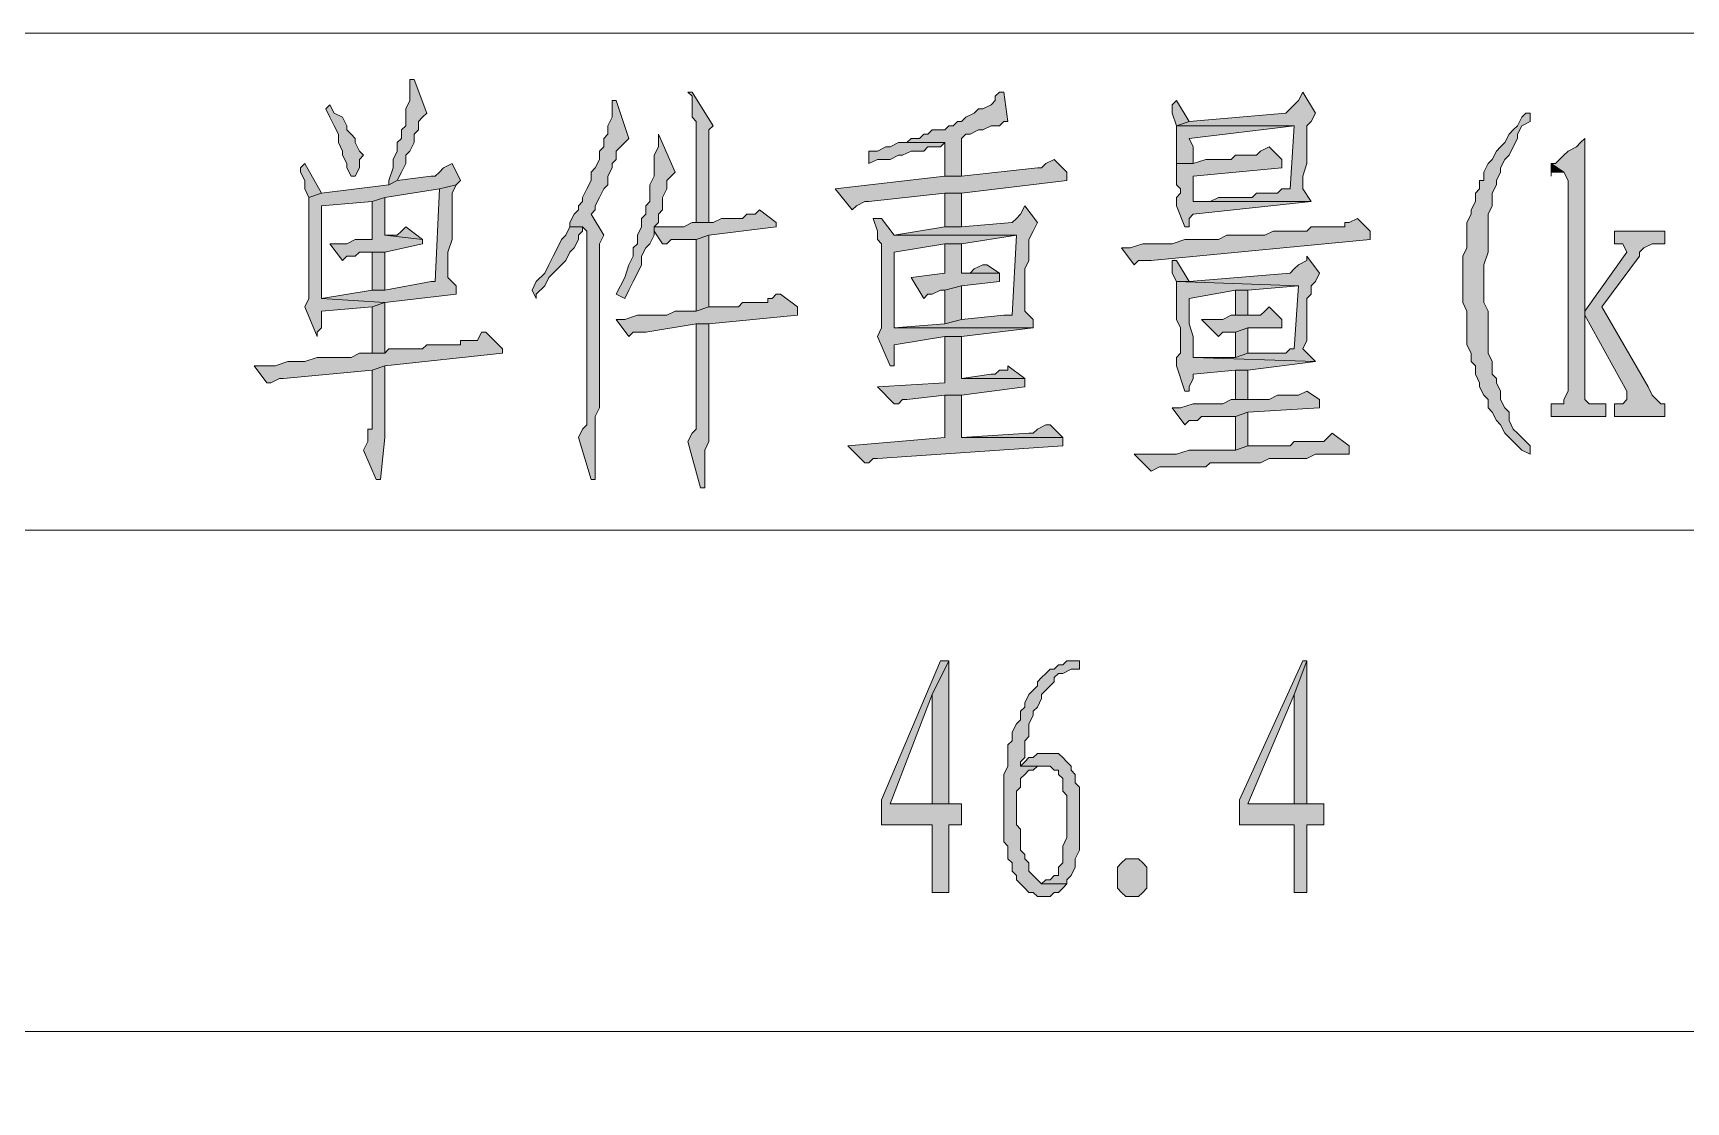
# Model space of a CAD drawing. Header units: millimetres. Extents: x 24 to 410, y 10 to 282.
# Drawn here: x 340.13 to 356.74, y 123.79 to 134.54 of the extents above; entities that cross this region are included whole.
import ezdxf

# ---------------------------------------------------------------- set-up
doc = ezdxf.new("R2010")
doc.units = ezdxf.units.MM

msp = doc.modelspace()

# ---------------------------------------------------------------- hatches: boundary and pattern name
h = msp.add_hatch(color=7)
h.dxf.hatch_style = 2
h.paths.add_polyline_path([(343.958333, 134.069667), (343.916, 134.069667), (343.916, 134.027333), (343.916, 133.858), (343.873667, 133.773333), (343.873667, 133.604), (343.831333, 133.561667), (343.831333, 133.477), (343.789, 133.434667), (343.789, 133.35), (343.746667, 133.265333), (343.746667, 133.180667), (343.704333, 133.053667), (343.704333, 133.011333), (343.789, 133.053667), (343.831333, 133.138333), (343.873667, 133.223), (343.873667, 133.307667), (343.916, 133.35), (343.958333, 133.434667), (343.958333, 133.519333), (344.000667, 133.561667), (344.000667, 133.646333), (344.043, 133.688667), (344.085333, 133.731)])
h = msp.add_hatch(color=7)
h.dxf.hatch_style = 2
h.paths.add_polyline_path([(346.752333, 133.942667), (346.71, 133.942667), (346.752333, 133.900333), (346.752333, 133.688667), (346.794667, 133.646333), (346.794667, 132.630333), (346.921667, 132.630333), (346.921667, 132.926667), (346.921667, 133.011333), (346.921667, 133.561667), (346.964, 133.604)])
h = msp.add_hatch(color=7)
h.dxf.hatch_style = 2
h.paths.add_polyline_path([(349.885, 133.942667), (349.842667, 133.942667), (349.800333, 133.900333), (349.800333, 133.858), (349.758, 133.815667), (349.673333, 133.773333), (349.631, 133.773333), (349.588667, 133.731), (349.504, 133.688667), (349.461667, 133.646333), (349.419333, 133.646333), (349.377, 133.604), (349.334667, 133.604), (349.292333, 133.561667), (349.165333, 133.561667), (349.123, 133.519333), (349.080667, 133.519333), (349.038333, 133.477), (348.953667, 133.477), (348.911333, 133.434667), (349.292333, 133.434667), (349.292333, 133.096), (349.461667, 133.096), (349.461667, 133.477), (349.504, 133.519333), (349.546333, 133.519333), (349.631, 133.561667), (349.673333, 133.561667), (349.758, 133.604), (349.842667, 133.604), (349.885, 133.646333), (349.927333, 133.646333)])
h = msp.add_hatch(color=7)
h.dxf.hatch_style = 2
h.paths.add_polyline_path([(352.890667, 133.942667), (352.848333, 133.858), (352.806, 133.815667), (352.763667, 133.773333), (352.721333, 133.731), (351.747667, 133.646333), (351.620667, 133.604), (352.806, 133.604), (352.763667, 132.969), (352.679, 132.969), (352.636667, 132.926667), (352.425, 132.926667), (352.382667, 132.884333), (352.044, 132.884333), (351.959333, 132.842), (351.79, 132.842), (352.975333, 132.842), (352.890667, 132.969), (352.890667, 133.096), (352.933, 133.223), (352.933, 133.604), (352.975333, 133.646333), (353.017667, 133.731)])
h = msp.add_hatch(color=7)
h.dxf.hatch_style = 2
h.paths.add_polyline_path([(343.111667, 133.815667), (343.069333, 133.773333), (343.111667, 133.688667), (343.154, 133.604), (343.196333, 133.519333), (343.196333, 133.434667), (343.238667, 133.35), (343.238667, 133.307667), (343.281, 133.223), (343.281, 133.180667), (343.323333, 133.096), (343.365667, 133.096), (343.408, 133.180667), (343.408, 133.265333), (343.450333, 133.307667), (343.408, 133.35), (343.365667, 133.434667), (343.365667, 133.477), (343.323333, 133.519333), (343.281, 133.561667), (343.281, 133.604), (343.238667, 133.688667), (343.154, 133.731)])
h = msp.add_hatch(color=7)
h.dxf.hatch_style = 2
h.paths.add_polyline_path([(345.990333, 133.858), (345.948, 133.858), (345.948, 133.773333), (345.948, 133.688667), (345.905667, 133.604), (345.905667, 133.519333), (345.863333, 133.477), (345.863333, 133.392333), (345.821, 133.35), (345.821, 133.265333), (345.778667, 133.180667), (345.736333, 133.138333), (345.736333, 133.053667), (345.694, 132.969), (345.651667, 132.884333), (345.651667, 132.842), (345.609333, 132.799667), (345.609333, 132.757333), (345.567, 132.715), (345.524667, 132.630333), (345.524667, 132.588), (345.651667, 132.588), (345.694, 132.545667), (345.694, 132.461), (345.694, 132.418667), (345.694, 130.598333), (345.651667, 130.556), (345.609333, 130.471333), (345.736333, 130.048), (345.778667, 130.048), (345.778667, 130.090333), (345.778667, 130.683), (345.821, 130.767667), (345.821, 132.418667), (345.863333, 132.503333), (345.736333, 132.715), (345.778667, 132.757333), (345.778667, 132.799667), (345.821, 132.884333), (345.863333, 132.969), (345.905667, 133.011333), (345.905667, 133.096), (345.948, 133.180667), (345.948, 133.223), (345.990333, 133.265333), (345.990333, 133.35), (346.032667, 133.392333), (346.075, 133.434667), (346.117333, 133.477)])
h = msp.add_hatch(color=7)
h.dxf.hatch_style = 2
h.paths.add_polyline_path([(351.620667, 133.858), (351.578333, 133.815667), (351.578333, 133.731), (351.620667, 133.604), (351.747667, 133.646333)])
h = msp.add_hatch(color=7)
h.dxf.hatch_style = 2
h.paths.add_polyline_path([(351.620667, 133.604), (351.620667, 133.223), (351.79, 133.223), (351.79, 133.392333), (351.747667, 133.477), (352.806, 133.604)])
h = msp.add_hatch(color=7)
h.dxf.hatch_style = 2
h.paths.add_polyline_path([(355.176667, 133.731), (355.134333, 133.731), (355.092, 133.688667), (355.049667, 133.604), (355.007333, 133.561667), (354.965, 133.519333), (354.922667, 133.434667), (354.880333, 133.392333), (354.838, 133.35), (354.795667, 133.265333), (354.753333, 133.223), (354.711, 133.138333), (354.711, 133.053667), (354.668667, 133.053667), (354.668667, 132.969), (354.626333, 132.926667), (354.626333, 132.842), (354.584, 132.757333), (354.584, 132.715), (354.541667, 132.630333), (354.541667, 132.376333), (354.499333, 132.291667), (354.499333, 132.122333), (354.499333, 132.037667), (354.499333, 131.826), (354.541667, 131.741333), (354.541667, 131.402667), (354.584, 131.318), (354.584, 131.233333), (354.626333, 131.191), (354.626333, 131.106333), (354.668667, 131.021667), (354.668667, 130.979333), (354.711, 130.894667), (354.753333, 130.852333), (354.753333, 130.767667), (354.795667, 130.725333), (354.838, 130.640667), (354.880333, 130.598333), (354.922667, 130.513667), (354.965, 130.471333), (355.007333, 130.429), (355.049667, 130.386667), (355.092, 130.344333), (355.176667, 130.302), (355.176667, 130.386667), (355.134333, 130.429), (355.092, 130.471333), (355.049667, 130.513667), (355.007333, 130.556), (354.965, 130.640667), (354.965, 130.725333), (354.922667, 130.767667), (354.880333, 130.852333), (354.880333, 130.937), (354.838, 131.021667), (354.838, 131.064), (354.795667, 131.106333), (354.795667, 131.233333), (354.753333, 131.318), (354.753333, 131.741333), (354.711, 131.826), (354.711, 132.207), (354.753333, 132.334), (354.753333, 132.715), (354.795667, 132.799667), (354.795667, 132.926667), (354.838, 133.011333), (354.838, 133.053667), (354.880333, 133.138333), (354.880333, 133.180667), (354.922667, 133.265333), (354.965, 133.307667), (355.007333, 133.392333), (355.049667, 133.477), (355.049667, 133.519333), (355.092, 133.604), (355.176667, 133.646333)])
h = msp.add_hatch(color=7)
h.dxf.hatch_style = 2
h.paths.add_polyline_path([(346.413667, 133.519333), (346.413667, 133.392333), (346.371333, 133.307667), (346.371333, 133.096), (346.329, 133.011333), (346.329, 132.842), (346.286667, 132.799667), (346.286667, 132.715), (346.244333, 132.672667), (346.244333, 132.588), (346.202, 132.503333), (346.202, 132.418667), (346.159667, 132.376333), (346.159667, 132.291667), (346.117333, 132.207), (346.075, 132.08), (346.032667, 131.995333), (345.990333, 131.910667), (346.075, 131.868333), (346.117333, 131.953), (346.159667, 132.037667), (346.202, 132.122333), (346.244333, 132.207), (346.244333, 132.291667), (346.286667, 132.376333), (346.329, 132.418667), (346.371333, 132.503333), (346.371333, 132.588), (346.413667, 132.630333), (346.413667, 132.715), (346.456, 132.757333), (346.456, 132.884333), (346.498333, 132.969), (346.498333, 133.053667), (346.540667, 133.096), (346.583, 133.138333)])
h = msp.add_hatch(color=7)
h.dxf.hatch_style = 2
h.paths.add_polyline_path([(348.911333, 133.434667), (348.826667, 133.434667), (348.742, 133.392333), (348.699667, 133.392333), (348.615, 133.35), (348.530333, 133.35), (348.530333, 133.223), (348.615, 133.265333), (348.742, 133.265333), (348.826667, 133.307667), (348.869, 133.307667), (348.953667, 133.35), (349.080667, 133.35), (349.123, 133.392333), (349.25, 133.392333), (349.292333, 133.434667)])
h = msp.add_hatch(color=7)
h.dxf.hatch_style = 2
h.paths.add_polyline_path([(355.727, 133.477), (355.684667, 133.434667), (355.642333, 133.392333), (355.557667, 133.35), (355.515333, 133.307667), (355.473, 133.265333), (355.430667, 133.223), (355.388333, 133.223), (355.515333, 133.138333), (355.557667, 133.053667), (355.557667, 130.937), (355.515333, 130.852333), (355.515333, 130.81), (355.430667, 130.81), (355.388333, 130.81), (355.388333, 130.683), (355.938667, 130.683), (355.938667, 130.81), (355.769333, 130.81), (355.727, 130.852333)])
h = msp.add_hatch(color=7)
h.dxf.hatch_style = 2
h.paths.add_polyline_path([(350.393, 133.265333), (350.308333, 133.223), (350.266, 133.180667), (350.223667, 133.180667), (349.461667, 133.096), (349.292333, 133.096), (348.191667, 132.969), (348.361, 132.757333), (348.403333, 132.799667), (348.488, 132.842), (348.530333, 132.842), (349.292333, 132.926667), (349.461667, 132.926667), (350.52, 133.053667), (350.52, 133.138333)])
h = msp.add_hatch(color=7)
h.dxf.hatch_style = 2
h.paths.add_polyline_path([(352.552, 133.392333), (352.467333, 133.35), (352.425, 133.307667), (352.213333, 133.307667), (352.171, 133.265333), (351.917, 133.265333), (351.79, 133.223), (351.620667, 133.223), (351.620667, 133.138333), (351.620667, 133.011333), (351.663, 132.969), (351.663, 132.926667), (351.620667, 132.884333), (351.620667, 132.799667), (351.705333, 132.588), (351.747667, 132.588), (351.747667, 132.672667), (351.79, 132.715), (352.975333, 132.842), (351.79, 132.842), (351.79, 132.926667), (351.79, 133.096), (352.679, 133.180667), (352.679, 133.265333)])
h = msp.add_hatch(color=7)
h.dxf.hatch_style = 2
h.paths.add_polyline_path([(342.857667, 133.223), (342.815333, 133.180667), (342.815333, 133.138333), (342.857667, 133.053667), (342.857667, 132.969), (342.9, 132.884333), (343.027, 132.926667)])
h = msp.add_hatch(color=7)
h.dxf.hatch_style = 2
h.paths.add_polyline_path([(344.339333, 133.223), (344.254667, 133.180667), (344.212333, 133.138333), (344.17, 133.096), (344.127667, 133.096), (343.789, 133.053667), (343.704333, 133.011333), (343.027, 132.926667), (342.9, 132.884333), (342.9, 131.868333), (342.857667, 131.783667), (342.984667, 131.487333), (342.984667, 131.529667), (343.027, 131.572), (343.027, 131.741333), (343.535, 131.783667), (343.662, 131.826), (343.027, 131.868333), (343.027, 132.799667), (343.535, 132.842), (343.662, 132.884333), (344.212333, 132.969), (344.381667, 133.011333), (344.424, 133.053667)])
h = msp.add_hatch(color=7)
h.dxf.hatch_style = 2
h.paths.add_polyline_path([(355.388333, 133.223), (355.388333, 133.096), (355.388333, 133.138333), (355.515333, 133.138333)])
h = msp.add_hatch(color=7)
h.dxf.hatch_style = 2
h.paths.add_polyline_path([(344.381667, 133.011333), (344.212333, 132.969), (344.17, 132.037667), (344.127667, 132.037667), (343.662, 131.953), (343.535, 131.953), (343.027, 131.868333), (343.662, 131.826), (344.381667, 131.910667), (344.381667, 131.995333), (344.297, 132.08), (344.297, 132.334), (344.339333, 132.461), (344.339333, 132.926667)])
h = msp.add_hatch(color=7)
h.dxf.hatch_style = 2
h.paths.add_polyline_path([(343.662, 132.884333), (343.535, 132.842), (343.535, 132.461), (343.450333, 132.461), (343.365667, 132.461), (343.281, 132.418667), (343.111667, 132.418667), (343.238667, 132.249333), (343.281, 132.291667), (343.365667, 132.291667), (343.408, 132.334), (343.662, 132.334), (344.043, 132.418667), (344.043, 132.461), (343.662, 132.503333)])
h = msp.add_hatch(color=7)
h.dxf.hatch_style = 2
h.paths.add_polyline_path([(350.096667, 132.799667), (350.054333, 132.715), (350.012, 132.672667), (349.969667, 132.630333), (349.461667, 132.588), (349.292333, 132.588), (348.784333, 132.503333), (350.012, 132.503333), (349.969667, 131.699), (349.885, 131.699), (349.461667, 131.656667), (349.292333, 131.614333), (348.784333, 131.572), (350.181333, 131.572), (350.181333, 131.656667), (350.096667, 131.741333), (350.096667, 132.164667), (350.139, 132.249333), (350.139, 132.376333), (350.139, 132.418667), (350.139, 132.461), (350.181333, 132.545667), (350.223667, 132.630333)])
h = msp.add_hatch(color=7)
h.dxf.hatch_style = 2
h.paths.add_polyline_path([(349.461667, 132.588), (349.461667, 132.926667), (349.292333, 132.926667), (349.292333, 132.588)])
h = msp.add_hatch(color=7)
h.dxf.hatch_style = 2
h.paths.add_polyline_path([(347.429667, 132.757333), (347.387333, 132.715), (347.302667, 132.715), (347.260333, 132.672667), (347.048667, 132.672667), (346.964, 132.630333), (346.752333, 132.630333), (346.667667, 132.588), (346.371333, 132.588), (346.371333, 132.545667), (346.456, 132.418667), (346.498333, 132.418667), (346.540667, 132.461), (346.583, 132.461), (346.794667, 132.461), (346.921667, 132.503333), (347.599, 132.588), (347.599, 132.630333)])
h = msp.add_hatch(color=7)
h.dxf.hatch_style = 2
h.paths.add_polyline_path([(348.657333, 132.672667), (348.572667, 132.672667), (348.615, 132.545667), (348.615, 132.461), (348.657333, 132.418667), (348.657333, 131.572), (348.615, 131.487333), (348.742, 131.191), (348.784333, 131.191), (348.784333, 131.233333), (348.784333, 131.402667), (349.292333, 131.487333), (349.461667, 131.487333), (350.181333, 131.572), (348.784333, 131.572), (348.784333, 131.614333), (348.784333, 132.334), (349.292333, 132.418667), (349.461667, 132.418667), (350.012, 132.503333), (348.784333, 132.503333)])
h = msp.add_hatch(color=7)
h.dxf.hatch_style = 2
h.paths.add_polyline_path([(353.441, 132.672667), (353.356333, 132.630333), (353.314, 132.630333), (353.314, 132.588), (352.975333, 132.588), (352.933, 132.545667), (352.594333, 132.545667), (352.509667, 132.503333), (352.467333, 132.503333), (352.128667, 132.503333), (352.044, 132.461), (351.705333, 132.461), (351.578333, 132.418667), (351.282, 132.418667), (351.155, 132.376333), (351.070333, 132.376333), (351.197333, 132.207), (351.239667, 132.249333), (351.366667, 132.249333), (353.568, 132.461), (353.568, 132.545667)])
h = msp.add_hatch(color=7)
h.dxf.hatch_style = 2
h.paths.add_polyline_path([(343.873667, 132.588), (343.831333, 132.545667), (343.789, 132.503333), (343.662, 132.503333), (344.043, 132.461)])
h = msp.add_hatch(color=7)
h.dxf.hatch_style = 2
h.paths.add_polyline_path([(345.524667, 132.588), (345.482333, 132.503333), (345.44, 132.461), (345.397667, 132.376333), (345.355333, 132.291667), (345.313, 132.207), (345.270667, 132.122333), (345.186, 132.037667), (345.143667, 131.953), (345.186, 131.868333), (345.186, 131.910667), (345.270667, 131.995333), (345.313, 132.08), (345.355333, 132.122333), (345.44, 132.207), (345.482333, 132.249333), (345.524667, 132.334), (345.567, 132.376333), (345.609333, 132.461), (345.609333, 132.503333), (345.651667, 132.545667), (345.651667, 132.588)])
h = msp.add_hatch(color=7)
h.dxf.hatch_style = 2
h.paths.add_polyline_path([(346.921667, 132.503333), (346.794667, 132.461), (346.794667, 131.741333), (346.921667, 131.783667)])
h = msp.add_hatch(color=7)
h.dxf.hatch_style = 2
h.paths.add_polyline_path([(356.531333, 132.545667), (356.023333, 132.545667), (356.023333, 132.418667), (356.108, 132.418667), (356.150333, 132.334), (355.727, 131.741333), (355.727, 131.699), (356.150333, 130.937), (356.150333, 130.852333), (356.108, 130.81), (356.023333, 130.81), (356.023333, 130.683), (356.531333, 130.683), (356.531333, 130.81), (356.489, 130.81), (356.446667, 130.852333), (356.404333, 130.894667), (356.362, 130.979333), (355.896333, 131.783667), (356.277333, 132.291667), (356.277333, 132.334), (356.319667, 132.376333), (356.404333, 132.418667), (356.531333, 132.418667)])
h = msp.add_hatch(color=7)
h.dxf.hatch_style = 2
h.paths.add_polyline_path([(343.662, 132.334), (343.535, 132.334), (343.535, 132.291667), (343.535, 131.953), (343.662, 131.953)])
h = msp.add_hatch(color=7)
h.dxf.hatch_style = 2
h.paths.add_polyline_path([(349.461667, 132.418667), (349.292333, 132.418667), (349.292333, 132.122333), (348.953667, 132.08), (349.080667, 131.868333), (349.123, 131.910667), (349.165333, 131.910667), (349.25, 131.953), (349.292333, 131.953), (349.461667, 131.995333), (349.842667, 132.037667), (349.842667, 132.122333), (349.461667, 132.122333)])
h = msp.add_hatch(color=7)
h.dxf.hatch_style = 2
h.paths.add_polyline_path([(352.933, 132.291667), (352.933, 132.249333), (352.848333, 132.207), (352.806, 132.164667), (352.763667, 132.122333), (351.747667, 132.037667), (351.620667, 132.037667), (352.848333, 131.995333), (352.806, 131.360333), (352.763667, 131.360333), (352.721333, 131.318), (352.340333, 131.318), (352.213333, 131.275667), (351.917, 131.275667), (351.79, 131.275667), (353.017667, 131.233333), (352.890667, 131.360333), (352.933, 131.445), (352.933, 131.868333), (352.975333, 131.910667), (352.975333, 131.995333), (353.017667, 132.037667), (353.06, 132.122333)])
h = msp.add_hatch(color=7)
h.dxf.hatch_style = 2
h.paths.add_polyline_path([(349.715667, 132.207), (349.673333, 132.207), (349.588667, 132.164667), (349.546333, 132.122333), (349.461667, 132.122333), (349.842667, 132.122333)])
h = msp.add_hatch(color=7)
h.dxf.hatch_style = 2
h.paths.add_polyline_path([(351.620667, 132.249333), (351.578333, 132.249333), (351.578333, 132.122333), (351.620667, 132.037667), (351.747667, 132.037667)])
h = msp.add_hatch(color=7)
h.dxf.hatch_style = 2
h.paths.add_polyline_path([(349.461667, 131.995333), (349.292333, 131.953), (349.292333, 131.614333), (349.461667, 131.656667)])
h = msp.add_hatch(color=7)
h.dxf.hatch_style = 2
h.paths.add_polyline_path([(351.620667, 132.037667), (351.620667, 131.656667), (351.663, 131.572), (351.663, 131.318), (351.620667, 131.275667), (351.620667, 131.191), (351.705333, 130.937), (351.747667, 130.937), (351.747667, 130.979333), (351.79, 131.064), (351.79, 131.106333), (352.213333, 131.148667), (352.340333, 131.148667), (353.017667, 131.233333), (351.79, 131.275667), (351.79, 131.402667), (351.79, 131.487333), (351.747667, 131.614333), (351.747667, 131.868333), (352.213333, 131.953), (352.340333, 131.953), (352.848333, 131.995333)])
h = msp.add_hatch(color=7)
h.dxf.hatch_style = 2
h.paths.add_polyline_path([(352.340333, 131.699), (352.340333, 131.953), (352.213333, 131.953), (352.213333, 131.699)])
h = msp.add_hatch(color=7)
h.dxf.hatch_style = 2
h.paths.add_polyline_path([(343.662, 131.826), (343.535, 131.783667), (343.535, 131.318), (343.662, 131.318)])
h = msp.add_hatch(color=7)
h.dxf.hatch_style = 2
h.paths.add_polyline_path([(347.641333, 131.910667), (347.599, 131.910667), (347.556667, 131.868333), (347.514333, 131.868333), (347.514333, 131.826), (347.260333, 131.826), (347.218, 131.783667), (346.921667, 131.783667), (346.794667, 131.741333), (346.583, 131.741333), (346.498333, 131.699), (346.413667, 131.699), (346.202, 131.699), (346.075, 131.656667), (345.990333, 131.656667), (346.117333, 131.487333), (346.159667, 131.529667), (346.286667, 131.529667), (346.794667, 131.614333), (346.921667, 131.614333), (347.810667, 131.699), (347.810667, 131.783667)])
h = msp.add_hatch(color=7)
h.dxf.hatch_style = 2
h.paths.add_polyline_path([(352.552, 131.783667), (352.509667, 131.741333), (352.467333, 131.699), (352.171, 131.699), (352.086333, 131.656667), (351.874667, 131.656667), (352.044, 131.487333), (352.086333, 131.529667), (352.213333, 131.529667), (352.340333, 131.572), (352.679, 131.572), (352.679, 131.656667)])
h = msp.add_hatch(color=7)
h.dxf.hatch_style = 2
h.paths.add_polyline_path([(346.921667, 131.614333), (346.794667, 131.614333), (346.794667, 131.487333), (346.794667, 130.556), (346.752333, 130.513667), (346.71, 130.429), (346.837, 129.963333), (346.879333, 129.963333), (346.879333, 130.005667), (346.879333, 130.175), (346.879333, 130.217333), (346.879333, 130.344333), (346.921667, 130.429)])
h = msp.add_hatch(color=7)
h.dxf.hatch_style = 2
h.paths.add_polyline_path([(344.678, 131.529667), (344.635667, 131.529667), (344.593333, 131.445), (344.424, 131.445), (344.424, 131.402667), (344.085333, 131.402667), (344.043, 131.360333), (343.873667, 131.360333), (343.789, 131.360333), (343.704333, 131.360333), (343.662, 131.318), (343.408, 131.318), (343.323333, 131.275667), (342.984667, 131.275667), (342.857667, 131.233333), (342.688333, 131.233333), (342.561333, 131.191), (342.349667, 131.191), (342.476667, 131.021667), (342.519, 131.021667), (342.603667, 131.064), (342.646, 131.064), (343.535, 131.148667), (343.662, 131.191), (344.847333, 131.318), (344.847333, 131.360333)])
h = msp.add_hatch(color=7)
h.dxf.hatch_style = 2
h.paths.add_polyline_path([(349.461667, 131.487333), (349.292333, 131.487333), (349.292333, 131.021667), (348.615, 130.979333), (348.784333, 130.81), (348.826667, 130.81), (348.869, 130.852333), (348.911333, 130.852333), (349.292333, 130.894667), (349.461667, 130.894667), (350.096667, 130.979333), (350.096667, 131.064), (349.461667, 131.064)])
h = msp.add_hatch(color=7)
h.dxf.hatch_style = 2
h.paths.add_polyline_path([(352.340333, 131.572), (352.213333, 131.529667), (352.213333, 131.275667), (352.340333, 131.318)])
h = msp.add_hatch(color=7)
h.dxf.hatch_style = 2
h.paths.add_polyline_path([(343.662, 131.191), (343.535, 131.148667), (343.535, 130.556), (343.492667, 130.556), (343.492667, 130.429), (343.450333, 130.344333), (343.577333, 130.048), (343.619667, 130.048), (343.662, 130.471333)])
h = msp.add_hatch(color=7)
h.dxf.hatch_style = 2
h.paths.add_polyline_path([(349.927333, 131.191), (349.927333, 131.148667), (349.842667, 131.148667), (349.800333, 131.106333), (349.758, 131.106333), (349.461667, 131.064), (350.096667, 131.064)])
h = msp.add_hatch(color=7)
h.dxf.hatch_style = 2
h.paths.add_polyline_path([(352.340333, 130.852333), (352.340333, 131.148667), (352.213333, 131.148667), (352.213333, 130.852333)])
h = msp.add_hatch(color=7)
h.dxf.hatch_style = 2
h.paths.add_polyline_path([(352.933, 130.937), (352.848333, 130.894667), (352.636667, 130.894667), (352.552, 130.852333), (352.171, 130.852333), (352.086333, 130.81), (351.79, 130.81), (351.663, 130.767667), (351.578333, 130.767667), (351.705333, 130.598333), (351.747667, 130.640667), (351.832333, 130.640667), (351.874667, 130.683), (352.213333, 130.683), (352.340333, 130.725333), (353.06, 130.767667), (353.06, 130.852333)])
h = msp.add_hatch(color=7)
h.dxf.hatch_style = 2
h.paths.add_polyline_path([(349.461667, 130.894667), (349.292333, 130.894667), (349.292333, 130.471333), (348.318667, 130.386667), (348.488, 130.217333), (348.530333, 130.217333), (348.572667, 130.259667), (348.615, 130.259667), (350.477667, 130.386667), (350.477667, 130.471333), (349.461667, 130.471333)])
h = msp.add_hatch(color=7)
h.dxf.hatch_style = 2
h.paths.add_polyline_path([(352.340333, 130.725333), (352.213333, 130.683), (352.213333, 130.344333), (352.340333, 130.386667)])
h = msp.add_hatch(color=7)
h.dxf.hatch_style = 2
h.paths.add_polyline_path([(350.350667, 130.598333), (350.308333, 130.598333), (350.223667, 130.556), (350.181333, 130.513667), (350.139, 130.513667), (349.461667, 130.471333), (350.477667, 130.471333)])
h = msp.add_hatch(color=7)
h.dxf.hatch_style = 2
h.paths.add_polyline_path([(353.187, 130.513667), (353.144667, 130.471333), (353.102333, 130.429), (352.806, 130.429), (352.763667, 130.386667), (352.340333, 130.386667), (352.213333, 130.344333), (352.171, 130.344333), (351.747667, 130.344333), (351.620667, 130.302), (351.197333, 130.302), (351.366667, 130.132667), (351.451333, 130.175), (351.917, 130.175), (351.959333, 130.217333), (352.467333, 130.217333), (352.552, 130.259667), (352.933, 130.259667), (353.017667, 130.302), (353.356333, 130.302), (353.356333, 130.386667)])
h = msp.add_hatch(color=7)
h.dxf.hatch_style = 2
h.paths.add_polyline_path([(349.334667, 128.227667), (349.25, 128.227667), (348.657333, 126.830667), (348.657333, 126.576667), (349.165333, 126.576667), (349.165333, 125.899333), (349.334667, 125.899333), (349.334667, 126.576667), (349.461667, 126.576667), (349.461667, 126.788333), (349.334667, 126.788333), (348.742, 126.788333), (349.165333, 127.889)])
h = msp.add_hatch(color=7)
h.dxf.hatch_style = 2
h.paths.add_polyline_path([(349.334667, 128.227667), (349.165333, 127.889), (349.165333, 126.788333), (348.742, 126.788333), (349.334667, 126.788333)])
h = msp.add_hatch(color=7)
h.dxf.hatch_style = 2
h.paths.add_polyline_path([(350.647, 128.227667), (350.52, 128.227667), (350.477667, 128.185333), (350.435333, 128.185333), (350.393, 128.143), (350.350667, 128.143), (350.308333, 128.100667), (350.266, 128.058333), (350.223667, 128.016), (350.223667, 127.973667), (350.181333, 127.931333), (350.139, 127.889), (350.096667, 127.804333), (350.096667, 127.762), (350.054333, 127.719667), (350.054333, 127.635), (350.012, 127.592667), (349.969667, 127.508), (349.969667, 127.423333), (349.927333, 127.381), (349.927333, 127.169333), (349.885, 127.084667), (349.885, 126.407333), (349.927333, 126.365), (349.927333, 126.238), (349.969667, 126.195667), (349.969667, 126.111), (350.012, 126.068667), (350.012, 126.026333), (350.054333, 125.984), (350.096667, 125.941667), (350.139, 125.899333), (350.181333, 125.899333), (350.223667, 125.857), (350.350667, 125.857), (350.393, 125.899333), (350.435333, 125.899333), (350.477667, 125.941667), (350.52, 125.984), (350.266, 125.984), (350.223667, 126.026333), (350.181333, 126.068667), (350.139, 126.111), (350.139, 126.195667), (350.096667, 126.238), (350.096667, 126.280333), (350.054333, 126.322667), (350.054333, 126.534333), (350.012, 126.576667), (350.012, 126.915333), (350.054333, 126.957667), (350.054333, 127.042333), (350.096667, 127.084667), (350.139, 127.127), (350.181333, 127.127), (350.223667, 127.169333), (350.350667, 127.169333), (350.054333, 127.169333), (350.054333, 127.211667), (350.096667, 127.254), (350.096667, 127.423333), (350.139, 127.465667), (350.139, 127.592667), (350.181333, 127.677333), (350.181333, 127.719667), (350.223667, 127.762), (350.266, 127.846667), (350.266, 127.889), (350.308333, 127.931333), (350.350667, 127.973667), (350.393, 128.016), (350.393, 128.058333), (350.435333, 128.100667), (350.477667, 128.100667), (350.562333, 128.143), (350.647, 128.143)])
h = msp.add_hatch(color=7)
h.dxf.hatch_style = 2
h.paths.add_polyline_path([(352.933, 128.227667), (352.890667, 128.227667), (352.255667, 126.830667), (352.255667, 126.576667), (352.806, 126.576667), (352.806, 125.899333), (352.933, 125.899333), (352.933, 126.576667), (353.102333, 126.576667), (353.102333, 126.788333), (352.933, 126.788333), (352.340333, 126.788333), (352.806, 127.889)])
h = msp.add_hatch(color=7)
h.dxf.hatch_style = 2
h.paths.add_polyline_path([(352.933, 128.227667), (352.806, 127.889), (352.806, 126.788333), (352.340333, 126.788333), (352.933, 126.788333)])
h = msp.add_hatch(color=7)
h.dxf.hatch_style = 2
h.paths.add_polyline_path([(350.350667, 127.296333), (350.223667, 127.296333), (350.181333, 127.254), (350.139, 127.254), (350.096667, 127.211667), (350.054333, 127.169333), (350.350667, 127.169333), (350.393, 127.127), (350.435333, 127.127), (350.435333, 127.084667), (350.477667, 127.042333), (350.477667, 126.915333), (350.52, 126.873), (350.52, 126.449667), (350.477667, 126.365), (350.477667, 126.238), (350.477667, 126.195667), (350.435333, 126.153333), (350.435333, 126.068667), (350.393, 126.068667), (350.350667, 126.026333), (350.308333, 126.026333), (350.266, 125.984), (350.52, 125.984), (350.52, 126.026333), (350.562333, 126.068667), (350.604667, 126.153333), (350.604667, 126.238), (350.647, 126.322667), (350.647, 126.957667), (350.604667, 127), (350.604667, 127.084667), (350.562333, 127.127), (350.562333, 127.169333), (350.52, 127.211667), (350.477667, 127.254), (350.435333, 127.296333)])
h = msp.add_hatch(color=7)
h.dxf.hatch_style = 2
h.paths.add_polyline_path([(351.239667, 125.857), (351.112667, 125.857), (351.070333, 125.899333), (351.028, 125.941667), (351.028, 126.153333), (351.070333, 126.195667), (351.112667, 126.238), (351.239667, 126.238), (351.282, 126.195667), (351.324333, 126.153333), (351.324333, 125.941667), (351.282, 125.899333)])

# ---------------------------------------------------------------- linework, layer by layer
at = {"color": 7, "lineweight": 0}
for points in [[(284.437667, 134.535333), (395.435667, 134.535333), (395.435667, 69.511333), (284.437667, 69.511333)], [(343.958333, 134.069667), (343.916, 134.069667), (343.916, 134.027333), (343.916, 133.858), (343.873667, 133.773333), (343.873667, 133.604), (343.831333, 133.561667), (343.831333, 133.477), (343.789, 133.434667), (343.789, 133.35), (343.746667, 133.265333), (343.746667, 133.180667), (343.704333, 133.053667), (343.704333, 133.011333), (343.789, 133.053667), (343.831333, 133.138333), (343.873667, 133.223), (343.873667, 133.307667), (343.916, 133.35), (343.958333, 133.434667), (343.958333, 133.519333), (344.000667, 133.561667), (344.000667, 133.646333), (344.043, 133.688667), (344.085333, 133.731)], [(346.752333, 133.942667), (346.71, 133.942667), (346.752333, 133.900333), (346.752333, 133.688667), (346.794667, 133.646333), (346.794667, 132.630333), (346.921667, 132.630333), (346.921667, 132.926667), (346.921667, 133.011333), (346.921667, 133.561667), (346.964, 133.604)], [(349.885, 133.942667), (349.842667, 133.942667), (349.800333, 133.900333), (349.800333, 133.858), (349.758, 133.815667), (349.673333, 133.773333), (349.631, 133.773333), (349.588667, 133.731), (349.504, 133.688667), (349.461667, 133.646333), (349.419333, 133.646333), (349.377, 133.604), (349.334667, 133.604), (349.292333, 133.561667), (349.165333, 133.561667), (349.123, 133.519333), (349.080667, 133.519333), (349.038333, 133.477), (348.953667, 133.477), (348.911333, 133.434667), (349.292333, 133.434667), (349.292333, 133.096), (349.461667, 133.096), (349.461667, 133.477), (349.504, 133.519333), (349.546333, 133.519333), (349.631, 133.561667), (349.673333, 133.561667), (349.758, 133.604), (349.842667, 133.604), (349.885, 133.646333), (349.927333, 133.646333)], [(352.890667, 133.942667), (352.848333, 133.858), (352.806, 133.815667), (352.763667, 133.773333), (352.721333, 133.731), (351.747667, 133.646333), (351.620667, 133.604), (352.806, 133.604), (352.763667, 132.969), (352.679, 132.969), (352.636667, 132.926667), (352.425, 132.926667), (352.382667, 132.884333), (352.044, 132.884333), (351.959333, 132.842), (351.79, 132.842), (352.975333, 132.842), (352.890667, 132.969), (352.890667, 133.096), (352.933, 133.223), (352.933, 133.604), (352.975333, 133.646333), (353.017667, 133.731)], [(343.111667, 133.815667), (343.069333, 133.773333), (343.111667, 133.688667), (343.154, 133.604), (343.196333, 133.519333), (343.196333, 133.434667), (343.238667, 133.35), (343.238667, 133.307667), (343.281, 133.223), (343.281, 133.180667), (343.323333, 133.096), (343.365667, 133.096), (343.408, 133.180667), (343.408, 133.265333), (343.450333, 133.307667), (343.408, 133.35), (343.365667, 133.434667), (343.365667, 133.477), (343.323333, 133.519333), (343.281, 133.561667), (343.281, 133.604), (343.238667, 133.688667), (343.154, 133.731)], [(345.990333, 133.858), (345.948, 133.858), (345.948, 133.773333), (345.948, 133.688667), (345.905667, 133.604), (345.905667, 133.519333), (345.863333, 133.477), (345.863333, 133.392333), (345.821, 133.35), (345.821, 133.265333), (345.778667, 133.180667), (345.736333, 133.138333), (345.736333, 133.053667), (345.694, 132.969), (345.651667, 132.884333), (345.651667, 132.842), (345.609333, 132.799667), (345.609333, 132.757333), (345.567, 132.715), (345.524667, 132.630333), (345.524667, 132.588), (345.651667, 132.588), (345.694, 132.545667), (345.694, 132.461), (345.694, 132.418667), (345.694, 130.598333), (345.651667, 130.556), (345.609333, 130.471333), (345.736333, 130.048), (345.778667, 130.048), (345.778667, 130.090333), (345.778667, 130.683), (345.821, 130.767667), (345.821, 132.418667), (345.863333, 132.503333), (345.736333, 132.715), (345.778667, 132.757333), (345.778667, 132.799667), (345.821, 132.884333), (345.863333, 132.969), (345.905667, 133.011333), (345.905667, 133.096), (345.948, 133.180667), (345.948, 133.223), (345.990333, 133.265333), (345.990333, 133.35), (346.032667, 133.392333), (346.075, 133.434667), (346.117333, 133.477)], [(351.620667, 133.858), (351.578333, 133.815667), (351.578333, 133.731), (351.620667, 133.604), (351.747667, 133.646333)], [(351.620667, 133.604), (351.620667, 133.223), (351.79, 133.223), (351.79, 133.392333), (351.747667, 133.477), (352.806, 133.604)], [(355.176667, 133.731), (355.134333, 133.731), (355.092, 133.688667), (355.049667, 133.604), (355.007333, 133.561667), (354.965, 133.519333), (354.922667, 133.434667), (354.880333, 133.392333), (354.838, 133.35), (354.795667, 133.265333), (354.753333, 133.223), (354.711, 133.138333), (354.711, 133.053667), (354.668667, 133.053667), (354.668667, 132.969), (354.626333, 132.926667), (354.626333, 132.842), (354.584, 132.757333), (354.584, 132.715), (354.541667, 132.630333), (354.541667, 132.376333), (354.499333, 132.291667), (354.499333, 132.122333), (354.499333, 132.037667), (354.499333, 131.826), (354.541667, 131.741333), (354.541667, 131.402667), (354.584, 131.318), (354.584, 131.233333), (354.626333, 131.191), (354.626333, 131.106333), (354.668667, 131.021667), (354.668667, 130.979333), (354.711, 130.894667), (354.753333, 130.852333), (354.753333, 130.767667), (354.795667, 130.725333), (354.838, 130.640667), (354.880333, 130.598333), (354.922667, 130.513667), (354.965, 130.471333), (355.007333, 130.429), (355.049667, 130.386667), (355.092, 130.344333), (355.176667, 130.302), (355.176667, 130.386667), (355.134333, 130.429), (355.092, 130.471333), (355.049667, 130.513667), (355.007333, 130.556), (354.965, 130.640667), (354.965, 130.725333), (354.922667, 130.767667), (354.880333, 130.852333), (354.880333, 130.937), (354.838, 131.021667), (354.838, 131.064), (354.795667, 131.106333), (354.795667, 131.233333), (354.753333, 131.318), (354.753333, 131.741333), (354.711, 131.826), (354.711, 132.207), (354.753333, 132.334), (354.753333, 132.715), (354.795667, 132.799667), (354.795667, 132.926667), (354.838, 133.011333), (354.838, 133.053667), (354.880333, 133.138333), (354.880333, 133.180667), (354.922667, 133.265333), (354.965, 133.307667), (355.007333, 133.392333), (355.049667, 133.477), (355.049667, 133.519333), (355.092, 133.604), (355.176667, 133.646333)], [(346.413667, 133.519333), (346.413667, 133.392333), (346.371333, 133.307667), (346.371333, 133.096), (346.329, 133.011333), (346.329, 132.842), (346.286667, 132.799667), (346.286667, 132.715), (346.244333, 132.672667), (346.244333, 132.588), (346.202, 132.503333), (346.202, 132.418667), (346.159667, 132.376333), (346.159667, 132.291667), (346.117333, 132.207), (346.075, 132.08), (346.032667, 131.995333), (345.990333, 131.910667), (346.075, 131.868333), (346.117333, 131.953), (346.159667, 132.037667), (346.202, 132.122333), (346.244333, 132.207), (346.244333, 132.291667), (346.286667, 132.376333), (346.329, 132.418667), (346.371333, 132.503333), (346.371333, 132.588), (346.413667, 132.630333), (346.413667, 132.715), (346.456, 132.757333), (346.456, 132.884333), (346.498333, 132.969), (346.498333, 133.053667), (346.540667, 133.096), (346.583, 133.138333)], [(348.911333, 133.434667), (348.826667, 133.434667), (348.742, 133.392333), (348.699667, 133.392333), (348.615, 133.35), (348.530333, 133.35), (348.530333, 133.223), (348.615, 133.265333), (348.742, 133.265333), (348.826667, 133.307667), (348.869, 133.307667), (348.953667, 133.35), (349.080667, 133.35), (349.123, 133.392333), (349.25, 133.392333), (349.292333, 133.434667)], [(355.727, 133.477), (355.684667, 133.434667), (355.642333, 133.392333), (355.557667, 133.35), (355.515333, 133.307667), (355.473, 133.265333), (355.430667, 133.223), (355.388333, 133.223), (355.515333, 133.138333), (355.557667, 133.053667), (355.557667, 130.937), (355.515333, 130.852333), (355.515333, 130.81), (355.430667, 130.81), (355.388333, 130.81), (355.388333, 130.683), (355.938667, 130.683), (355.938667, 130.81), (355.769333, 130.81), (355.727, 130.852333)], [(350.393, 133.265333), (350.308333, 133.223), (350.266, 133.180667), (350.223667, 133.180667), (349.461667, 133.096), (349.292333, 133.096), (348.191667, 132.969), (348.361, 132.757333), (348.403333, 132.799667), (348.488, 132.842), (348.530333, 132.842), (349.292333, 132.926667), (349.461667, 132.926667), (350.52, 133.053667), (350.52, 133.138333)], [(352.552, 133.392333), (352.467333, 133.35), (352.425, 133.307667), (352.213333, 133.307667), (352.171, 133.265333), (351.917, 133.265333), (351.79, 133.223), (351.620667, 133.223), (351.620667, 133.138333), (351.620667, 133.011333), (351.663, 132.969), (351.663, 132.926667), (351.620667, 132.884333), (351.620667, 132.799667), (351.705333, 132.588), (351.747667, 132.588), (351.747667, 132.672667), (351.79, 132.715), (352.975333, 132.842), (351.79, 132.842), (351.79, 132.926667), (351.79, 133.096), (352.679, 133.180667), (352.679, 133.265333)], [(342.857667, 133.223), (342.815333, 133.180667), (342.815333, 133.138333), (342.857667, 133.053667), (342.857667, 132.969), (342.9, 132.884333), (343.027, 132.926667)], [(344.339333, 133.223), (344.254667, 133.180667), (344.212333, 133.138333), (344.17, 133.096), (344.127667, 133.096), (343.789, 133.053667), (343.704333, 133.011333), (343.027, 132.926667), (342.9, 132.884333), (342.9, 131.868333), (342.857667, 131.783667), (342.984667, 131.487333), (342.984667, 131.529667), (343.027, 131.572), (343.027, 131.741333), (343.535, 131.783667), (343.662, 131.826), (343.027, 131.868333), (343.027, 132.799667), (343.535, 132.842), (343.662, 132.884333), (344.212333, 132.969), (344.381667, 133.011333), (344.424, 133.053667)], [(355.388333, 133.223), (355.388333, 133.096), (355.388333, 133.138333), (355.515333, 133.138333)], [(344.381667, 133.011333), (344.212333, 132.969), (344.17, 132.037667), (344.127667, 132.037667), (343.662, 131.953), (343.535, 131.953), (343.027, 131.868333), (343.662, 131.826), (344.381667, 131.910667), (344.381667, 131.995333), (344.297, 132.08), (344.297, 132.334), (344.339333, 132.461), (344.339333, 132.926667)], [(343.662, 132.884333), (343.535, 132.842), (343.535, 132.461), (343.450333, 132.461), (343.365667, 132.461), (343.281, 132.418667), (343.111667, 132.418667), (343.238667, 132.249333), (343.281, 132.291667), (343.365667, 132.291667), (343.408, 132.334), (343.662, 132.334), (344.043, 132.418667), (344.043, 132.461), (343.662, 132.503333)], [(350.096667, 132.799667), (350.054333, 132.715), (350.012, 132.672667), (349.969667, 132.630333), (349.461667, 132.588), (349.292333, 132.588), (348.784333, 132.503333), (350.012, 132.503333), (349.969667, 131.699), (349.885, 131.699), (349.461667, 131.656667), (349.292333, 131.614333), (348.784333, 131.572), (350.181333, 131.572), (350.181333, 131.656667), (350.096667, 131.741333), (350.096667, 132.164667), (350.139, 132.249333), (350.139, 132.376333), (350.139, 132.418667), (350.139, 132.461), (350.181333, 132.545667), (350.223667, 132.630333)], [(349.461667, 132.588), (349.461667, 132.926667), (349.292333, 132.926667), (349.292333, 132.588)], [(347.429667, 132.757333), (347.387333, 132.715), (347.302667, 132.715), (347.260333, 132.672667), (347.048667, 132.672667), (346.964, 132.630333), (346.752333, 132.630333), (346.667667, 132.588), (346.371333, 132.588), (346.371333, 132.545667), (346.456, 132.418667), (346.498333, 132.418667), (346.540667, 132.461), (346.583, 132.461), (346.794667, 132.461), (346.921667, 132.503333), (347.599, 132.588), (347.599, 132.630333)], [(348.657333, 132.672667), (348.572667, 132.672667), (348.615, 132.545667), (348.615, 132.461), (348.657333, 132.418667), (348.657333, 131.572), (348.615, 131.487333), (348.742, 131.191), (348.784333, 131.191), (348.784333, 131.233333), (348.784333, 131.402667), (349.292333, 131.487333), (349.461667, 131.487333), (350.181333, 131.572), (348.784333, 131.572), (348.784333, 131.614333), (348.784333, 132.334), (349.292333, 132.418667), (349.461667, 132.418667), (350.012, 132.503333), (348.784333, 132.503333)], [(353.441, 132.672667), (353.356333, 132.630333), (353.314, 132.630333), (353.314, 132.588), (352.975333, 132.588), (352.933, 132.545667), (352.594333, 132.545667), (352.509667, 132.503333), (352.467333, 132.503333), (352.128667, 132.503333), (352.044, 132.461), (351.705333, 132.461), (351.578333, 132.418667), (351.282, 132.418667), (351.155, 132.376333), (351.070333, 132.376333), (351.197333, 132.207), (351.239667, 132.249333), (351.366667, 132.249333), (353.568, 132.461), (353.568, 132.545667)], [(343.873667, 132.588), (343.831333, 132.545667), (343.789, 132.503333), (343.662, 132.503333), (344.043, 132.461)], [(345.524667, 132.588), (345.482333, 132.503333), (345.44, 132.461), (345.397667, 132.376333), (345.355333, 132.291667), (345.313, 132.207), (345.270667, 132.122333), (345.186, 132.037667), (345.143667, 131.953), (345.186, 131.868333), (345.186, 131.910667), (345.270667, 131.995333), (345.313, 132.08), (345.355333, 132.122333), (345.44, 132.207), (345.482333, 132.249333), (345.524667, 132.334), (345.567, 132.376333), (345.609333, 132.461), (345.609333, 132.503333), (345.651667, 132.545667), (345.651667, 132.588)], [(346.921667, 132.503333), (346.794667, 132.461), (346.794667, 131.741333), (346.921667, 131.783667)], [(356.531333, 132.545667), (356.023333, 132.545667), (356.023333, 132.418667), (356.108, 132.418667), (356.150333, 132.334), (355.727, 131.741333), (355.727, 131.699), (356.150333, 130.937), (356.150333, 130.852333), (356.108, 130.81), (356.023333, 130.81), (356.023333, 130.683), (356.531333, 130.683), (356.531333, 130.81), (356.489, 130.81), (356.446667, 130.852333), (356.404333, 130.894667), (356.362, 130.979333), (355.896333, 131.783667), (356.277333, 132.291667), (356.277333, 132.334), (356.319667, 132.376333), (356.404333, 132.418667), (356.531333, 132.418667)], [(343.662, 132.334), (343.535, 132.334), (343.535, 132.291667), (343.535, 131.953), (343.662, 131.953)], [(349.461667, 132.418667), (349.292333, 132.418667), (349.292333, 132.122333), (348.953667, 132.08), (349.080667, 131.868333), (349.123, 131.910667), (349.165333, 131.910667), (349.25, 131.953), (349.292333, 131.953), (349.461667, 131.995333), (349.842667, 132.037667), (349.842667, 132.122333), (349.461667, 132.122333)], [(352.933, 132.291667), (352.933, 132.249333), (352.848333, 132.207), (352.806, 132.164667), (352.763667, 132.122333), (351.747667, 132.037667), (351.620667, 132.037667), (352.848333, 131.995333), (352.806, 131.360333), (352.763667, 131.360333), (352.721333, 131.318), (352.340333, 131.318), (352.213333, 131.275667), (351.917, 131.275667), (351.79, 131.275667), (353.017667, 131.233333), (352.890667, 131.360333), (352.933, 131.445), (352.933, 131.868333), (352.975333, 131.910667), (352.975333, 131.995333), (353.017667, 132.037667), (353.06, 132.122333)], [(349.715667, 132.207), (349.673333, 132.207), (349.588667, 132.164667), (349.546333, 132.122333), (349.461667, 132.122333), (349.842667, 132.122333)], [(351.620667, 132.249333), (351.578333, 132.249333), (351.578333, 132.122333), (351.620667, 132.037667), (351.747667, 132.037667)], [(349.461667, 131.995333), (349.292333, 131.953), (349.292333, 131.614333), (349.461667, 131.656667)], [(351.620667, 132.037667), (351.620667, 131.656667), (351.663, 131.572), (351.663, 131.318), (351.620667, 131.275667), (351.620667, 131.191), (351.705333, 130.937), (351.747667, 130.937), (351.747667, 130.979333), (351.79, 131.064), (351.79, 131.106333), (352.213333, 131.148667), (352.340333, 131.148667), (353.017667, 131.233333), (351.79, 131.275667), (351.79, 131.402667), (351.79, 131.487333), (351.747667, 131.614333), (351.747667, 131.868333), (352.213333, 131.953), (352.340333, 131.953), (352.848333, 131.995333)], [(352.340333, 131.699), (352.340333, 131.953), (352.213333, 131.953), (352.213333, 131.699)], [(343.662, 131.826), (343.535, 131.783667), (343.535, 131.318), (343.662, 131.318)], [(347.641333, 131.910667), (347.599, 131.910667), (347.556667, 131.868333), (347.514333, 131.868333), (347.514333, 131.826), (347.260333, 131.826), (347.218, 131.783667), (346.921667, 131.783667), (346.794667, 131.741333), (346.583, 131.741333), (346.498333, 131.699), (346.413667, 131.699), (346.202, 131.699), (346.075, 131.656667), (345.990333, 131.656667), (346.117333, 131.487333), (346.159667, 131.529667), (346.286667, 131.529667), (346.794667, 131.614333), (346.921667, 131.614333), (347.810667, 131.699), (347.810667, 131.783667)], [(352.552, 131.783667), (352.509667, 131.741333), (352.467333, 131.699), (352.171, 131.699), (352.086333, 131.656667), (351.874667, 131.656667), (352.044, 131.487333), (352.086333, 131.529667), (352.213333, 131.529667), (352.340333, 131.572), (352.679, 131.572), (352.679, 131.656667)], [(346.921667, 131.614333), (346.794667, 131.614333), (346.794667, 131.487333), (346.794667, 130.556), (346.752333, 130.513667), (346.71, 130.429), (346.837, 129.963333), (346.879333, 129.963333), (346.879333, 130.005667), (346.879333, 130.175), (346.879333, 130.217333), (346.879333, 130.344333), (346.921667, 130.429)], [(344.678, 131.529667), (344.635667, 131.529667), (344.593333, 131.445), (344.424, 131.445), (344.424, 131.402667), (344.085333, 131.402667), (344.043, 131.360333), (343.873667, 131.360333), (343.789, 131.360333), (343.704333, 131.360333), (343.662, 131.318), (343.408, 131.318), (343.323333, 131.275667), (342.984667, 131.275667), (342.857667, 131.233333), (342.688333, 131.233333), (342.561333, 131.191), (342.349667, 131.191), (342.476667, 131.021667), (342.519, 131.021667), (342.603667, 131.064), (342.646, 131.064), (343.535, 131.148667), (343.662, 131.191), (344.847333, 131.318), (344.847333, 131.360333)], [(349.461667, 131.487333), (349.292333, 131.487333), (349.292333, 131.021667), (348.615, 130.979333), (348.784333, 130.81), (348.826667, 130.81), (348.869, 130.852333), (348.911333, 130.852333), (349.292333, 130.894667), (349.461667, 130.894667), (350.096667, 130.979333), (350.096667, 131.064), (349.461667, 131.064)], [(352.340333, 131.572), (352.213333, 131.529667), (352.213333, 131.275667), (352.340333, 131.318)], [(343.662, 131.191), (343.535, 131.148667), (343.535, 130.556), (343.492667, 130.556), (343.492667, 130.429), (343.450333, 130.344333), (343.577333, 130.048), (343.619667, 130.048), (343.662, 130.471333)], [(349.927333, 131.191), (349.927333, 131.148667), (349.842667, 131.148667), (349.800333, 131.106333), (349.758, 131.106333), (349.461667, 131.064), (350.096667, 131.064)], [(352.340333, 130.852333), (352.340333, 131.148667), (352.213333, 131.148667), (352.213333, 130.852333)], [(352.933, 130.937), (352.848333, 130.894667), (352.636667, 130.894667), (352.552, 130.852333), (352.171, 130.852333), (352.086333, 130.81), (351.79, 130.81), (351.663, 130.767667), (351.578333, 130.767667), (351.705333, 130.598333), (351.747667, 130.640667), (351.832333, 130.640667), (351.874667, 130.683), (352.213333, 130.683), (352.340333, 130.725333), (353.06, 130.767667), (353.06, 130.852333)], [(349.461667, 130.894667), (349.292333, 130.894667), (349.292333, 130.471333), (348.318667, 130.386667), (348.488, 130.217333), (348.530333, 130.217333), (348.572667, 130.259667), (348.615, 130.259667), (350.477667, 130.386667), (350.477667, 130.471333), (349.461667, 130.471333)], [(352.340333, 130.725333), (352.213333, 130.683), (352.213333, 130.344333), (352.340333, 130.386667)], [(350.350667, 130.598333), (350.308333, 130.598333), (350.223667, 130.556), (350.181333, 130.513667), (350.139, 130.513667), (349.461667, 130.471333), (350.477667, 130.471333)], [(353.187, 130.513667), (353.144667, 130.471333), (353.102333, 130.429), (352.806, 130.429), (352.763667, 130.386667), (352.340333, 130.386667), (352.213333, 130.344333), (352.171, 130.344333), (351.747667, 130.344333), (351.620667, 130.302), (351.197333, 130.302), (351.366667, 130.132667), (351.451333, 130.175), (351.917, 130.175), (351.959333, 130.217333), (352.467333, 130.217333), (352.552, 130.259667), (352.933, 130.259667), (353.017667, 130.302), (353.356333, 130.302), (353.356333, 130.386667)], [(349.334667, 128.227667), (349.25, 128.227667), (348.657333, 126.830667), (348.657333, 126.576667), (349.165333, 126.576667), (349.165333, 125.899333), (349.334667, 125.899333), (349.334667, 126.576667), (349.461667, 126.576667), (349.461667, 126.788333), (349.334667, 126.788333), (348.742, 126.788333), (349.165333, 127.889)], [(349.334667, 128.227667), (349.165333, 127.889), (349.165333, 126.788333), (348.742, 126.788333), (349.334667, 126.788333)], [(350.647, 128.227667), (350.52, 128.227667), (350.477667, 128.185333), (350.435333, 128.185333), (350.393, 128.143), (350.350667, 128.143), (350.308333, 128.100667), (350.266, 128.058333), (350.223667, 128.016), (350.223667, 127.973667), (350.181333, 127.931333), (350.139, 127.889), (350.096667, 127.804333), (350.096667, 127.762), (350.054333, 127.719667), (350.054333, 127.635), (350.012, 127.592667), (349.969667, 127.508), (349.969667, 127.423333), (349.927333, 127.381), (349.927333, 127.169333), (349.885, 127.084667), (349.885, 126.407333), (349.927333, 126.365), (349.927333, 126.238), (349.969667, 126.195667), (349.969667, 126.111), (350.012, 126.068667), (350.012, 126.026333), (350.054333, 125.984), (350.096667, 125.941667), (350.139, 125.899333), (350.181333, 125.899333), (350.223667, 125.857), (350.350667, 125.857), (350.393, 125.899333), (350.435333, 125.899333), (350.477667, 125.941667), (350.52, 125.984), (350.266, 125.984), (350.223667, 126.026333), (350.181333, 126.068667), (350.139, 126.111), (350.139, 126.195667), (350.096667, 126.238), (350.096667, 126.280333), (350.054333, 126.322667), (350.054333, 126.534333), (350.012, 126.576667), (350.012, 126.915333), (350.054333, 126.957667), (350.054333, 127.042333), (350.096667, 127.084667), (350.139, 127.127), (350.181333, 127.127), (350.223667, 127.169333), (350.350667, 127.169333), (350.054333, 127.169333), (350.054333, 127.211667), (350.096667, 127.254), (350.096667, 127.423333), (350.139, 127.465667), (350.139, 127.592667), (350.181333, 127.677333), (350.181333, 127.719667), (350.223667, 127.762), (350.266, 127.846667), (350.266, 127.889), (350.308333, 127.931333), (350.350667, 127.973667), (350.393, 128.016), (350.393, 128.058333), (350.435333, 128.100667), (350.477667, 128.100667), (350.562333, 128.143), (350.647, 128.143)], [(352.933, 128.227667), (352.890667, 128.227667), (352.255667, 126.830667), (352.255667, 126.576667), (352.806, 126.576667), (352.806, 125.899333), (352.933, 125.899333), (352.933, 126.576667), (353.102333, 126.576667), (353.102333, 126.788333), (352.933, 126.788333), (352.340333, 126.788333), (352.806, 127.889)], [(352.933, 128.227667), (352.806, 127.889), (352.806, 126.788333), (352.340333, 126.788333), (352.933, 126.788333)], [(350.350667, 127.296333), (350.223667, 127.296333), (350.181333, 127.254), (350.139, 127.254), (350.096667, 127.211667), (350.054333, 127.169333), (350.350667, 127.169333), (350.393, 127.127), (350.435333, 127.127), (350.435333, 127.084667), (350.477667, 127.042333), (350.477667, 126.915333), (350.52, 126.873), (350.52, 126.449667), (350.477667, 126.365), (350.477667, 126.238), (350.477667, 126.195667), (350.435333, 126.153333), (350.435333, 126.068667), (350.393, 126.068667), (350.350667, 126.026333), (350.308333, 126.026333), (350.266, 125.984), (350.52, 125.984), (350.52, 126.026333), (350.562333, 126.068667), (350.604667, 126.153333), (350.604667, 126.238), (350.647, 126.322667), (350.647, 126.957667), (350.604667, 127), (350.604667, 127.084667), (350.562333, 127.127), (350.562333, 127.169333), (350.52, 127.211667), (350.477667, 127.254), (350.435333, 127.296333)], [(351.239667, 125.857), (351.112667, 125.857), (351.070333, 125.899333), (351.028, 125.941667), (351.028, 126.153333), (351.070333, 126.195667), (351.112667, 126.238), (351.239667, 126.238), (351.282, 126.195667), (351.324333, 126.153333), (351.324333, 125.941667), (351.282, 125.899333)]]:
    msp.add_lwpolyline(points, close=True, dxfattribs=at)
for points in [[(284.437667, 129.54), (395.435667, 129.54)], [(308.440667, 124.502333), (395.435667, 124.502333)]]:
    msp.add_lwpolyline(points, dxfattribs=at)

doc.saveas('drawing.dxf')
